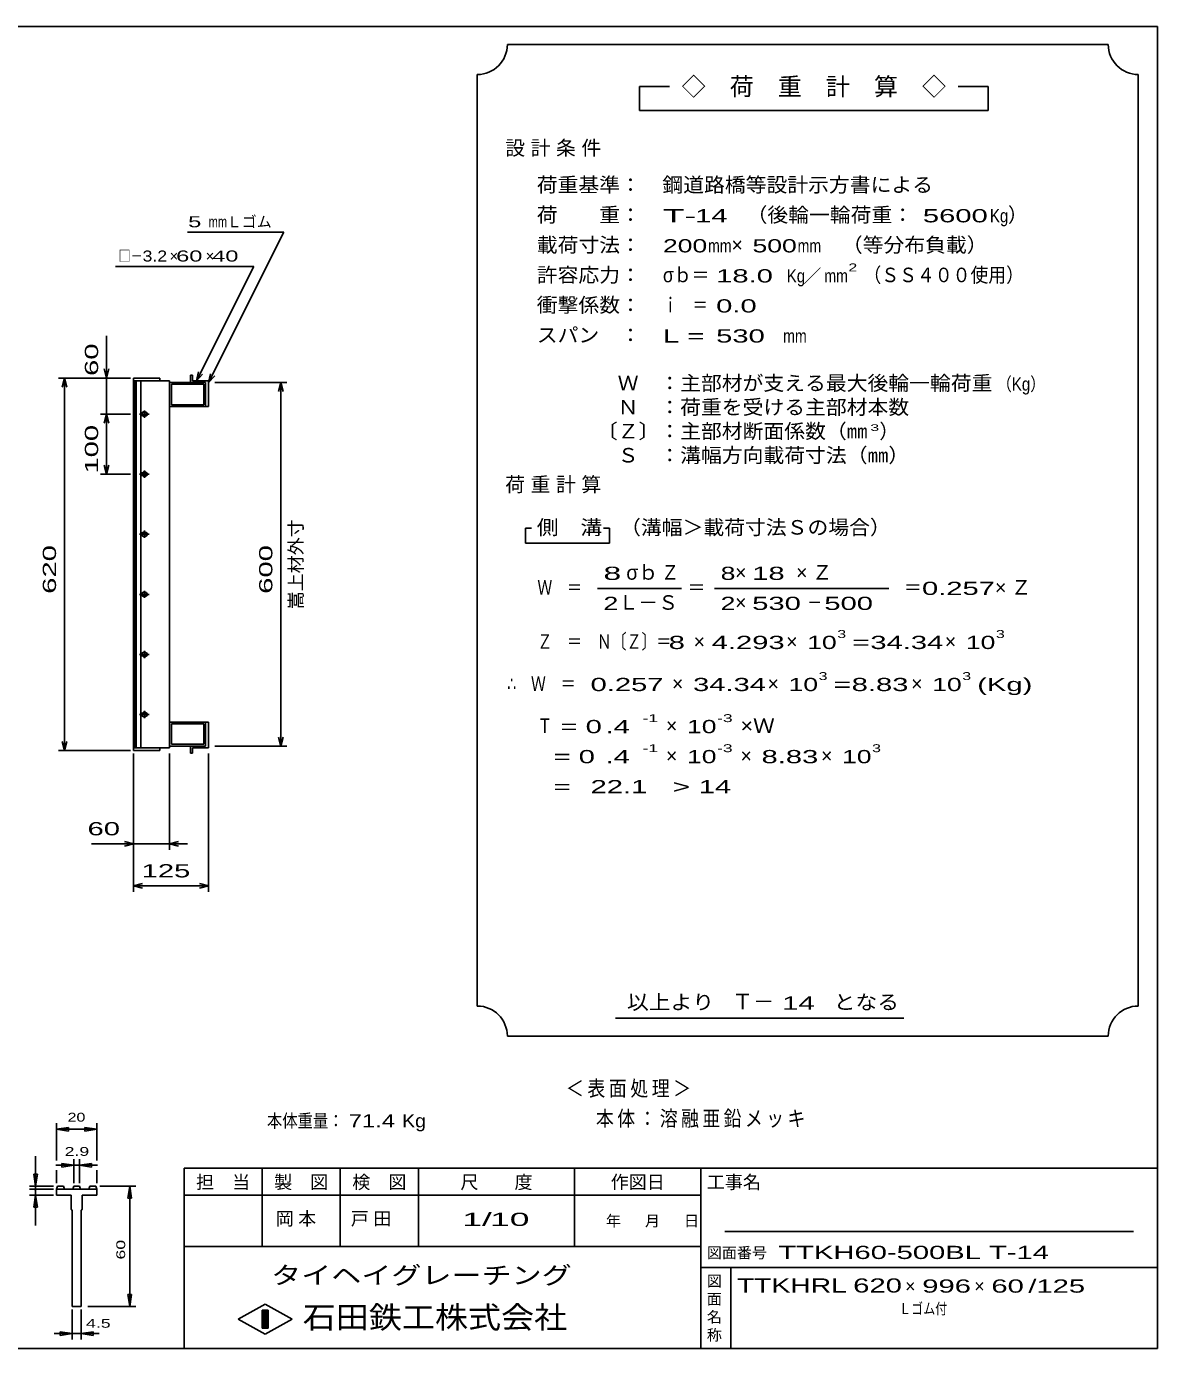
# Model space of a CAD drawing. Units: millimetres, scale not verified, with parts at other scales. Extents: x -1820 to 1731, y -1282 to 1054.
# Drawn here: x -151 to 1731, y -1146 to 1054 of the extents above; entities that cross this region are included whole.
import ezdxf
from ezdxf.enums import TextEntityAlignment as Align

# ---------------------------------------------------------------- set-up
doc = ezdxf.new("R2010")
doc.units = ezdxf.units.MM
doc.header["$LTSCALE"] = 10
for name, color, linetype, lineweight in [('0_2', 150, 'Continuous', 25), ('16', 3, 'Continuous', 25), ('22', 2, 'Continuous', 25), ('32', 4, 'Continuous', 25)]:
    doc.layers.add(name, color=color, linetype=linetype, lineweight=lineweight)
doc.styles.add('ベクトル', font='')
doc.styles.get('ベクトル').set_extended_font_data('ベクトル')

msp = doc.modelspace()

# ---------------------------------------------------------------- linework, layer by layer
at = {"layer": '0_2'}
for p, q in [((-1729, 1053.5), (1731, 1053.5)), ((1731, 1053.5), (1731, -1146.5)), ((1731, -846.5), (111, -846.5)), ((111, -846.5), (111, -1146.5)), ((241, -846.5), (241, -976.5)), ((371, -976.5), (371, -846.5)), ((501, -846.5), (501, -976.5)), ((761, -976.5), (761, -846.5)), ((971, -846.5), (971, -1146.5)), ((971, -891.5), (111, -891.5)), ((1691, -951.5), (1011, -951.5)), ((111, -976.5), (971, -976.5)), ((971, -1011.5), (1731, -1011.5)), ((1021, -1146.5), (1021, -1011.5)), ((201, -1097.5), (246, -1072.5)), ((246, -1072.5), (291, -1097.5)), ((246, -1122.5), (201, -1097.5)), ((241, -1082.5), (251, -1082.5)), ((241, -1112.5), (241, -1082.5)), ((241, -1082.5), (243, -1082.5)), ((243, -1082.5), (243, -1112.5)), ((245, -1112.5), (245, -1082.5)), ((245, -1082.5), (247, -1082.5)), ((291, -1097.5), (246, -1122.5)), ((247, -1082.5), (247, -1112.5)), ((249, -1112.5), (249, -1082.5)), ((249, -1082.5), (251, -1082.5)), ((251, -1082.5), (251, -1112.5)), ((251, -1082.5), (251, -1112.5)), ((251, -1112.5), (241, -1112.5)), ((243, -1112.5), (245, -1112.5)), ((247, -1112.5), (249, -1112.5)), ((1731, -1146.5), (-1729, -1146.5))]:
    msp.add_line(p, q, dxfattribs=at)
at = {"layer": '16'}
for p, q in [((71, 468.5), (27, 468.5)), ((27, 468.5), (27, 464)), ((27, 464), (71, 464)), ((27, 464), (27, -147)), ((87, 464), (27, 464)), ((28.5, 464), (28.5, -147)), ((31.5, -147), (31.5, 464)), ((39, 464), (39, -147)), ((71, 464), (71, 468.5)), ((87, -147), (87, 464)), ((125, 473), (122, 473)), ((122, 473), (122, 461)), ((125, 464), (125, 473)), ((152, 464), (125, 464)), ((152, 421), (152, 464)), ((87, 461), (147, 461)), ((87, 421), (87, 461)), ((90, 458), (144, 458)), ((90, 424), (90, 458)), ((122, 461), (147, 461)), ((144, 458), (144, 424)), ((147, 461), (147, 421)), ((147, 461), (147, 421)), ((147, 421), (87, 421)), ((144, 424), (90, 424)), ((147, 421), (152, 421)), ((37, 408.5), (53, 408.5)), ((47, 411.5), (43, 411.5)), ((43, 405.5), (47, 405.5)), ((45, 414.5), (45, 402.5)), ((37, 308.5), (53, 308.5)), ((47, 311.5), (43, 311.5)), ((45, 314.5), (45, 302.5)), ((43, 305.5), (47, 305.5)), ((37, 208.5), (53, 208.5)), ((47, 211.5), (43, 211.5)), ((43, 205.5), (47, 205.5)), ((45, 214.5), (45, 202.5)), ((47, 111.5), (43, 111.5)), ((45, 114.5), (45, 102.5)), ((37, 108.5), (53, 108.5)), ((43, 105.5), (47, 105.5)), ((37, 8.5), (53, 8.5)), ((47, 11.5), (43, 11.5)), ((43, 5.5), (47, 5.5)), ((45, 14.5), (45, 2.5)), ((45, -85.5), (45, -97.5)), ((37, -91.5), (53, -91.5)), ((47, -88.5), (43, -88.5)), ((43, -94.5), (47, -94.5)), ((147, -104), (87, -104)), ((87, -104), (87, -144)), ((144, -107), (90, -107)), ((90, -107), (90, -141)), ((144, -141), (144, -107)), ((147, -144), (147, -104)), ((147, -104), (152, -104)), ((147, -144), (147, -104)), ((152, -104), (152, -147)), ((27, -147), (71, -147)), ((27, -151.5), (27, -147)), ((27, -147), (87, -147)), ((71, -151.5), (27, -151.5)), ((71, -147), (71, -151.5)), ((87, -144), (147, -144)), ((90, -141), (144, -141)), ((122, -156), (122, -144)), ((122, -144), (147, -144)), ((152, -147), (125, -147)), ((125, -147), (125, -156)), ((125, -156), (122, -156))]:
    msp.add_line(p, q, dxfattribs=at)
for centre, radius, start, end in [((43, 408.5), 3, 90, 270), ((45, 408.5), 4, 46.6, 133.4), ((45, 408.5), 4, 226.6, 313.4), ((47, 408.5), 3, 270, 90), ((43, 308.5), 3, 90, 270), ((45, 308.5), 4, 46.6, 133.4), ((47, 308.5), 3, 270, 90), ((45, 308.5), 4, 226.6, 313.4), ((43, 208.5), 3, 90, 270), ((45, 208.5), 4, 46.6, 133.4), ((45, 208.5), 4, 226.6, 313.4), ((47, 208.5), 3, 270, 90), ((43, 108.5), 3, 90, 270), ((45, 108.5), 4, 46.6, 133.4), ((47, 108.5), 3, 270, 90), ((45, 108.5), 4, 226.6, 313.4), ((43, 8.5), 3, 90, 270), ((45, 8.5), 4, 46.6, 133.4), ((45, 8.5), 4, 226.6, 313.4), ((47, 8.5), 3, 270, 90), ((45, -91.5), 4, 46.6, 133.4), ((43, -91.5), 3, 90, 270), ((45, -91.5), 4, 226.6, 313.4), ((47, -91.5), 3, 270, 90)]:
    msp.add_arc(centre, radius, start, end, dxfattribs=at)
at = {"layer": '22', "color": 4}
for p, q in [((1649, 1023.5), (649, 1023.5)), ((599, 973.5), (599, -576.5)), ((1699, -576.5), (1699, 973.5)), ((919, 953.5), (869, 953.5)), ((869, 953.5), (869, 913.5)), ((1449, 953.5), (1399, 953.5)), ((1449, 913.5), (1449, 953.5)), ((869, 913.5), (1449, 913.5)), ((117, 711), (277, 711)), ((152, 461), (277, 711)), ((-3, 654), (227, 654)), ((132, 464), (227, 654)), ((-18, 468.5), (-18, 538.5)), ((-98, 468.5), (22, 468.5)), ((-92, 453.5), (-88, 468.5)), ((-84, 453.5), (-88, 468.5)), ((-88, -151.5), (-88, 468.5)), ((22, 468.5), (-28, 468.5)), ((-18, 468.5), (-22, 483.5)), ((-14, 483.5), (-18, 468.5)), ((-18, 468.5), (-18, 408.5)), ((132, 464), (135, 478.6)), ((132, 464), (142, 475)), ((152, 461), (155, 475.6)), ((152, 461), (162, 472)), ((162, 461), (282, 461)), ((268, 446), (272, 461)), ((276, 446), (272, 461)), ((272, -144), (272, 461)), ((-28, 408.5), (22, 408.5)), ((-22, 393.5), (-18, 408.5)), ((-14, 393.5), (-18, 408.5)), ((-18, 308.5), (-18, 408.5)), ((-28, 308.5), (22, 308.5)), ((-18, 308.5), (-22, 323.5)), ((-18, 308.5), (-14, 323.5)), ((689, 218.5), (679, 218.5)), ((679, 218.5), (679, 193.5)), ((819, 218.5), (809, 218.5)), ((819, 193.5), (819, 218.5)), ((679, 193.5), (819, 193.5)), ((799, 118.5), (939, 118.5)), ((994, 118.5), (1284, 118.5)), ((272, -144), (268, -129)), ((272, -144), (276, -129)), ((-98, -151.5), (22, -151.5)), ((-88, -151.5), (-92, -136.5)), ((-88, -151.5), (-84, -136.5)), ((162, -144), (282, -144)), ((27, -316.5), (27, -156.5)), ((27, -386.5), (27, -156.5)), ((87, -316.5), (87, -156.5)), ((152, -386.5), (152, -156.5)), ((-43, -306.5), (27, -306.5)), ((27, -306.5), (12, -302.5)), ((12, -310.5), (27, -306.5)), ((27, -306.5), (87, -306.5)), ((87, -306.5), (102, -302.5)), ((102, -310.5), (87, -306.5)), ((87, -306.5), (117, -306.5)), ((27, -376.5), (42, -372.5)), ((152, -376.5), (137, -372.5)), ((42, -380.5), (27, -376.5)), ((27, -376.5), (152, -376.5)), ((137, -380.5), (152, -376.5)), ((829, -596.5), (1309, -596.5)), ((649, -626.5), (1649, -626.5))]:
    msp.add_line(p, q, dxfattribs=at)
for centre, start, end in [((599, 1023.5), 270, 0), ((1699, 1023.5), 180, 270), ((599, -626.5), 0, 90), ((1699, -626.5), 90, 180)]:
    msp.add_arc(centre, 50, start, end, dxfattribs=at)
at = {"layer": '32'}
for p, q in [((-101, -833.5), (-101, -771.5)), ((-101, -781.5), (-81, -778.5)), ((-81, -784.5), (-101, -781.5)), ((-101, -781.5), (-34.33, -781.5)), ((-81, -784.5), (-81, -778.5)), ((-34.33, -781.5), (-54.33, -778.5)), ((-54.33, -784.5), (-54.33, -778.5)), ((-54.33, -784.5), (-34.33, -781.5)), ((-34.33, -833.5), (-34.33, -771.5)), ((-136, -876.5), (-136, -826.5)), ((-72.5, -871.5), (-72.5, -831.5)), ((-62.83, -831.5), (-62.83, -871.5)), ((-136, -876.5), (-139, -856.5)), ((-139, -856.5), (-133, -856.5)), ((-133, -856.5), (-136, -876.5)), ((-72.5, -841.5), (-102.5, -841.5)), ((-101, -871.5), (-101, -849.5)), ((-72.5, -841.5), (-92.5, -838.5)), ((-92.5, -838.5), (-92.5, -844.5)), ((-92.5, -844.5), (-72.5, -841.5)), ((-72.5, -841.5), (-62.83, -841.5)), ((-62.83, -841.5), (-42.83, -838.5)), ((-42.83, -844.5), (-62.83, -841.5)), ((-62.83, -841.5), (-32.83, -841.5)), ((-42.83, -838.5), (-42.83, -844.5)), ((-34.33, -871.5), (-34.33, -849.5)), ((-146, -876.5), (-106, -876.5)), ((-136, -891.5), (-136, -876.5)), ((-101, -881.5), (-99.33, -876.5)), ((-99.33, -876.5), (-89.67, -876.5)), ((-89.67, -876.5), (-88, -881.5)), ((-74.17, -881.5), (-72.5, -876.5)), ((-72.5, -876.5), (-62.83, -876.5)), ((-62.83, -876.5), (-61.17, -881.5)), ((-47.33, -881.5), (-45.67, -876.5)), ((-45.67, -876.5), (-36, -876.5)), ((-36, -876.5), (-34.33, -881.5)), ((-29.33, -876.5), (30.67, -876.5)), ((17.67, -896.5), (20.67, -876.5)), ((23.67, -896.5), (20.67, -876.5)), ((20.67, -1076.5), (20.67, -876.5)), ((-146, -881.5), (-106, -881.5)), ((-146, -891.5), (-106, -891.5)), ((-139, -911.5), (-136, -891.5)), ((-133, -911.5), (-136, -891.5)), ((-136, -941.5), (-136, -891.5)), ((-101, -881.5), (-101, -891.5)), ((-34.33, -881.5), (-101, -881.5)), ((-101, -891.5), (-76.83, -891.5)), ((-76.83, -891.5), (-76.83, -914.83)), ((-58.5, -914.83), (-58.5, -891.5)), ((-58.5, -891.5), (-34.33, -891.5)), ((-34.33, -891.5), (-34.33, -881.5)), ((17.67, -896.5), (23.67, -896.5)), ((-139, -911.5), (-133, -911.5)), ((-76.83, -914.83), (-75.17, -916.5)), ((-75.17, -916.5), (-75.17, -1076.5)), ((-60.17, -916.5), (-58.5, -914.83)), ((-60.17, -1076.5), (-60.17, -916.5)), ((-75.17, -1076.5), (-60.17, -1076.5)), ((-49.33, -1076.5), (30.67, -1076.5)), ((20.67, -1076.5), (17.67, -1056.5)), ((17.67, -1056.5), (23.67, -1056.5)), ((23.67, -1056.5), (20.67, -1076.5)), ((-75.17, -1131.5), (-75.17, -1081.5)), ((-60.17, -1131.5), (-60.17, -1081.5)), ((-105.17, -1121.5), (-75.17, -1121.5)), ((-75.17, -1121.5), (-95.17, -1118.5)), ((-95.17, -1124.5), (-95.17, -1118.5)), ((-95.17, -1124.5), (-75.17, -1121.5)), ((-75.17, -1121.5), (-60.17, -1121.5)), ((-60.17, -1121.5), (-40.17, -1118.5)), ((-40.17, -1124.5), (-60.17, -1121.5)), ((-60.17, -1121.5), (-30.17, -1121.5)), ((-40.17, -1124.5), (-40.17, -1118.5))]:
    msp.add_line(p, q, dxfattribs=at)
msp.add_circle((-136, -881.5), 1, dxfattribs=at)

# ---------------------------------------------------------------- texts
at = {"layer": '0_2', "style": 'ベクトル'}
for s, height, p in [('担\u3000当', 21.99, (131, -869.5)), ('製\u3000図', 21.99, (261, -869.5)), ('検\u3000図', 21.99, (391, -869.5)), ('尺\u3000\u3000度', 21.99, (571, -869.5)), ('作図日', 21.99, (821, -869.5)), ('工事名', 21.99, (981, -869.5)), ('年', 18.33, (813, -934)), ('月', 18.33, (878, -934)), ('日', 18.33, (943, -934)), ('図面番号', 18.33, (981, -987)), ('図', 18.33, (981, -1034)), ('面', 18.33, (981, -1064)), ('名', 18.33, (981, -1094)), ('称', 18.33, (981, -1124))]:
    msp.add_text(s, height=height, dxfattribs=at).set_placement(p, align=Align.MIDDLE_LEFT)
at = {"layer": '0_2', "color": 222, "style": 'ベクトル'}
for s, height, width, p in [('タイヘイグレーチング', 29.33, 1.25, (256, -1024.5)), ('石田鉄工株式会社', 36.66, 1.1, (308.5, -1094.5))]:
    msp.add_text(s, height=height, dxfattribs=dict(at, width=width)).set_placement(p, align=Align.MIDDLE_LEFT)
at = {"layer": '22', "style": 'ベクトル'}
for s, height, p in [('◇\u3000荷\u3000重\u3000計\u3000算\u3000◇', 29.33, (939, 953.5)), ('）', 24.19, (1482, 740)), ('Ｌゴム', 18.33, (182, 728.5)), ('×', 24.19, (1022, 690)), ('×', 18.33, (87, 671.5)), ('×', 18.33, (147, 671.5)), ('／', 21.99, (1141.5, 638.5)), ('）', 24.19, (1268, 380)), ('σｂ', 24.19, (847, 145)), ('×', 24.19, (1028, 145)), ('Ｌ－Ｓ', 24.19, (834, 95)), ('×', 24.19, (1028, 95)), ('×', 24.19, (959, 30)), ('×', 24.19, (1113, 30)), ('×', 24.19, (1377, 30)), ('×', 24.19, (923, -40)), ('×', 24.19, (1082, -40)), ('×', 24.19, (1321, -40)), ('×', 24.19, (913, -110)), ('×', 24.19, (913, -160)), ('×', 24.19, (1037, -160)), ('×', 24.19, (1171, -160)), ('Ｔ－', 25.66, (1023, -569)), ('×', 21.99, (1311, -1042.5)), ('×', 21.99, (1426, -1042.5))]:
    msp.add_text(s, height=height, dxfattribs=at).set_placement(p, align=Align.MIDDLE_LEFT)
for s, height, width, p in [('荷重基準：\u3000', 24.19, 1.05, (698, 790)), ('鋼道路橋等設計示方書による', 24.19, 1.05, (907, 790)), ('荷\u3000\u3000重：\u3000', 24.19, 1.05, (698, 740)), ('T-', 21.99, 2, (908, 738.5)), (' 14 ', 21.99, 1.65, (948, 738.5)), ('（後輪一輪荷重：', 24.19, 1.05, (1047, 740)), (' 5600', 21.99, 1.65, (1327, 738.5)), ('Kg', 21.99, 0.85, (1452, 738.5)), (' 5 ', 18.33, 1.6, (107, 728.5)), ('mm', 18.33, 0.75, (152, 728.5)), ('載荷寸法：\u3000', 24.19, 1.05, (698, 690)), ('\u3000（等分布負載）', 24.19, 1.05, (1171, 690)), ('200', 21.99, 1.5, (908, 688.5)), ('mm', 21.99, 0.8, (983, 688.5)), ('500', 21.99, 1.5, (1057, 688.5)), ('mm', 21.99, 0.8, (1132, 688.5)), ('□－', 18.33, 0.8, (2, 671.5)), ('3.2', 18.33, 1.2, (42, 671.5)), (' 60 ', 18.33, 1.6, (87, 671.5)), (' 40 ', 18.33, 1.6, (147, 671.5)), ('許容応力：\u3000', 24.19, 1.05, (698, 640)), ('σｂ＝', 24.19, 0.9, (908, 640)), (' 18.0', 21.99, 1.65, (983, 638.5)), ('Kg', 21.99, 0.85, (1114, 638.5)), ('mm', 21.99, 0.8, (1176.5, 638.5)), ('2', 13.2, 1.5, (1216.5, 652.5)), ('（ＳＳ４００使用）', 24.19, 0.9, (1241.5, 640)), ('衝撃係数：\u3000', 24.19, 1.05, (698, 590)), ('ｉ\u3000＝', 24.19, 0.75, (908, 590)), (' 0.0', 21.99, 1.65, (983, 588.5)), ('スパン\u3000：\u3000', 24.19, 1.05, (698, 540)), ('L =', 21.99, 1.65, (908, 538.5)), (' 530 ', 21.99, 1.65, (983, 538.5)), ('mm', 21.99, 0.8, (1108, 538.5)), ('\u3000Ｗ\u3000：主部材が支える最大後輪一輪荷重', 24.19, 1.05, (798, 460)), ('（Kg）', 21.99, 0.85, (1463, 458.5)), ('\u3000Ｎ\u3000：荷重を受ける主部材本数', 24.19, 1.05, (798, 420)), ('〔Ｚ〕：主部材断面係数（㎜', 24.19, 1.05, (798, 380)), ('3', 11, 1.8, (1253, 386)), ('\u3000Ｓ\u3000：溝幅方向載荷寸法（㎜）', 24.19, 1.05, (798, 340)), ('側\u3000溝', 24.19, 1.1, (698, 220)), ('\u3000（溝幅＞載荷寸法Ｓの場合）', 24.19, 1.05, (802, 220)), ('8', 21.99, 1.8, (809, 143.5)), ('Ｚ', 24.19, 0.9, (905, 145)), ('8', 21.99, 1.5, (1004, 143.5)), (' 18 ', 21.99, 1.65, (1043, 143.5)), ('Ｗ\u3000＝', 24.19, 0.75, (699, 120)), ('＝', 24.19, 0.9, (949, 120)), ('＝', 24.19, 0.9, (1309, 120)), ('0.257', 21.99, 1.65, (1339, 118.5)), ('2', 21.99, 1.5, (809, 93.5)), ('2', 21.99, 1.5, (1004, 93.5)), (' 530 ', 21.99, 1.65, (1043, 93.5)), ('－', 24.19, 0.75, (1148, 95)), (' 500 ', 21.99, 1.65, (1163, 93.5)), ('Ｚ\u3000＝\u3000Ｎ〔Ｚ〕＝', 24.19, 0.75, (699, 30)), ('3', 13.2, 1.5, (1198, 42.5)), ('3', 13.2, 1.5, (1462, 42.5)), (' 8 ', 21.99, 1.65, (904, 28.5)), ('4.293', 21.99, 1.65, (989, 28.5)), ('10', 21.99, 1.5, (1148, 28.5)), ('=', 21.99, 1.7, (1223, 28.5)), ('34.34', 21.99, 1.65, (1253, 28.5)), ('10', 21.99, 1.5, (1412, 28.5)), ('3', 13.2, 1.5, (1167, -27.5)), ('3', 13.2, 1.5, (1406, -27.5)), ('∴\u3000Ｗ\u3000＝', 24.19, 0.75, (649, -40)), (' 0.257', 21.99, 1.65, (774, -41.5)), ('34.34', 21.99, 1.65, (958, -41.5)), ('10', 21.99, 1.5, (1117, -41.5)), ('=', 21.99, 1.7, (1192, -41.5)), ('8.83', 21.99, 1.65, (1222, -41.5)), ('10', 21.99, 1.5, (1356, -41.5)), ('(Kg)', 21.99, 1.65, (1431, -41.5)), ('Ｔ', 24.19, 0.75, (699, -110)), (' = 0', 21.99, 1.65, (724, -111.5)), (' .4 ', 21.99, 1.65, (799, -111.5)), ('-1', 13.2, 1.65, (874, -97.5)), ('10', 21.99, 1.5, (948, -111.5)), ('-3', 13.2, 1.65, (998, -97.5)), ('×Ｗ', 24.19, 1.1, (1037, -110)), ('  = 0', 21.99, 1.65, (699, -161.5)), (' .4 ', 21.99, 1.65, (799, -161.5)), ('-1', 13.2, 1.65, (874, -147.5)), ('10', 21.99, 1.5, (948, -161.5)), ('-3', 13.2, 1.65, (998, -147.5)), ('8.83', 21.99, 1.65, (1072, -161.5)), ('10', 21.99, 1.5, (1206, -161.5)), ('3', 13.2, 1.5, (1256, -147.5)), ('  =', 21.99, 1.65, (699, -211.5)), (' 22.1', 21.99, 1.65, (774, -211.5)), ('>', 21.99, 1.7, (924, -211.5)), (' 14 ', 21.99, 1.65, (954, -211.5)), (' 60 ', 21.99, 1.65, (-63, -281.5)), (' 125 ', 21.99, 1.65, (27, -351.5)), ('以上より\u3000', 24.19, 1.1, (848, -570)), (' 14 ', 21.99, 1.65, (1093, -571.5)), ('となる', 24.19, 1.1, (1192, -570)), ('本体重量：', 21.99, 0.85, (249, -767.5)), (' 71.4', 21.99, 1.35, (374, -767.5)), ('Kg', 21.99, 1.1, (474, -767.5)), ('1/', 21.99, 2, (574, -931.5)), (' 10 ', 21.99, 2, (604, -931.5)), ('TTKH60-500BL T-14  ', 21.99, 1.65, (1100, -986.5)), ('TTKHRL', 23.46, 1.5, (1031, -1041.5)), (' 620 ', 23.46, 1.55, (1211, -1041.5)), (' 996 ', 21.99, 1.65, (1326, -1042.5)), (' 60 ', 21.99, 1.65, (1441, -1042.5)), ('/', 21.99, 1.65, (1516, -1042.5)), (' 125 ', 21.99, 1.65, (1516, -1042.5)), ('Ｌゴム付', 18.33, 0.8, (1301, -1080))]:
    msp.add_text(s, height=height, dxfattribs=dict(at, width=width)).set_placement(p, align=Align.MIDDLE_LEFT)
at = {"layer": '22', "style": 'ベクトル', "width": 1.65}
for s, p in [(' 60 ', (-43, 458.5)), (' 100 ', (-43, 296)), (' 620 ', (-113, 96)), (' 600', (247, 96))]:
    msp.add_text(s, height=21.99, rotation=90, dxfattribs=at).set_placement(p, align=Align.MIDDLE_LEFT)
at = {"layer": '22', "style": 'ベクトル'}
msp.add_text('嵩上材外寸', height=21.99, rotation=90, dxfattribs=at).set_placement((297, 83.5), align=Align.MIDDLE_LEFT)
at = {"layer": '22', "attachment_point": 4, "style": 'ベクトル'}
for s, insert, char_height in [('\\T1.28;設計条件', (645.5, 850), 24.19), ('\\T1.28;荷重計算', (645.5, 290), 24.19), ('\\T1.42;×Ｚ', (1129.5, 145), 24.19), ('\\T1.42;×Ｚ', (1460.5, 120), 24.19), ('\\T1.2;\\W0.85;＜表面処理＞', (746.5, -715), 25.66), ('\\T1.19;\\W0.85;本体：溶融亜鉛メッキ', (796.5, -765), 25.66), ('\\T1.25;岡本\u3000', (263.5, -931.5), 21.99), ('\\T1.25;戸田\u3000', (388.5, -931.5), 21.99)]:
    msp.add_mtext(s, dxfattribs=dict(at, insert=insert, char_height=char_height))
at = {"layer": '32', "color": 2, "style": 'ベクトル'}
for s, width, p in [('20', 1.35, (-82.67, -761.5)), ('2.9', 1.5, (-87.67, -818.5)), (' 4.5 ', 1.5, (-60.17, -1104.5))]:
    msp.add_text(s, height=14.66, dxfattribs=dict(at, width=width)).set_placement(p, align=Align.MIDDLE_LEFT)
at = {"layer": '32', "color": 2, "style": 'ベクトル', "width": 1.5}
msp.add_text(' 60 ', height=14.66, rotation=90, dxfattribs=at).set_placement((5.67, -1006.5), align=Align.MIDDLE_LEFT)

doc.saveas('drawing.dxf')
